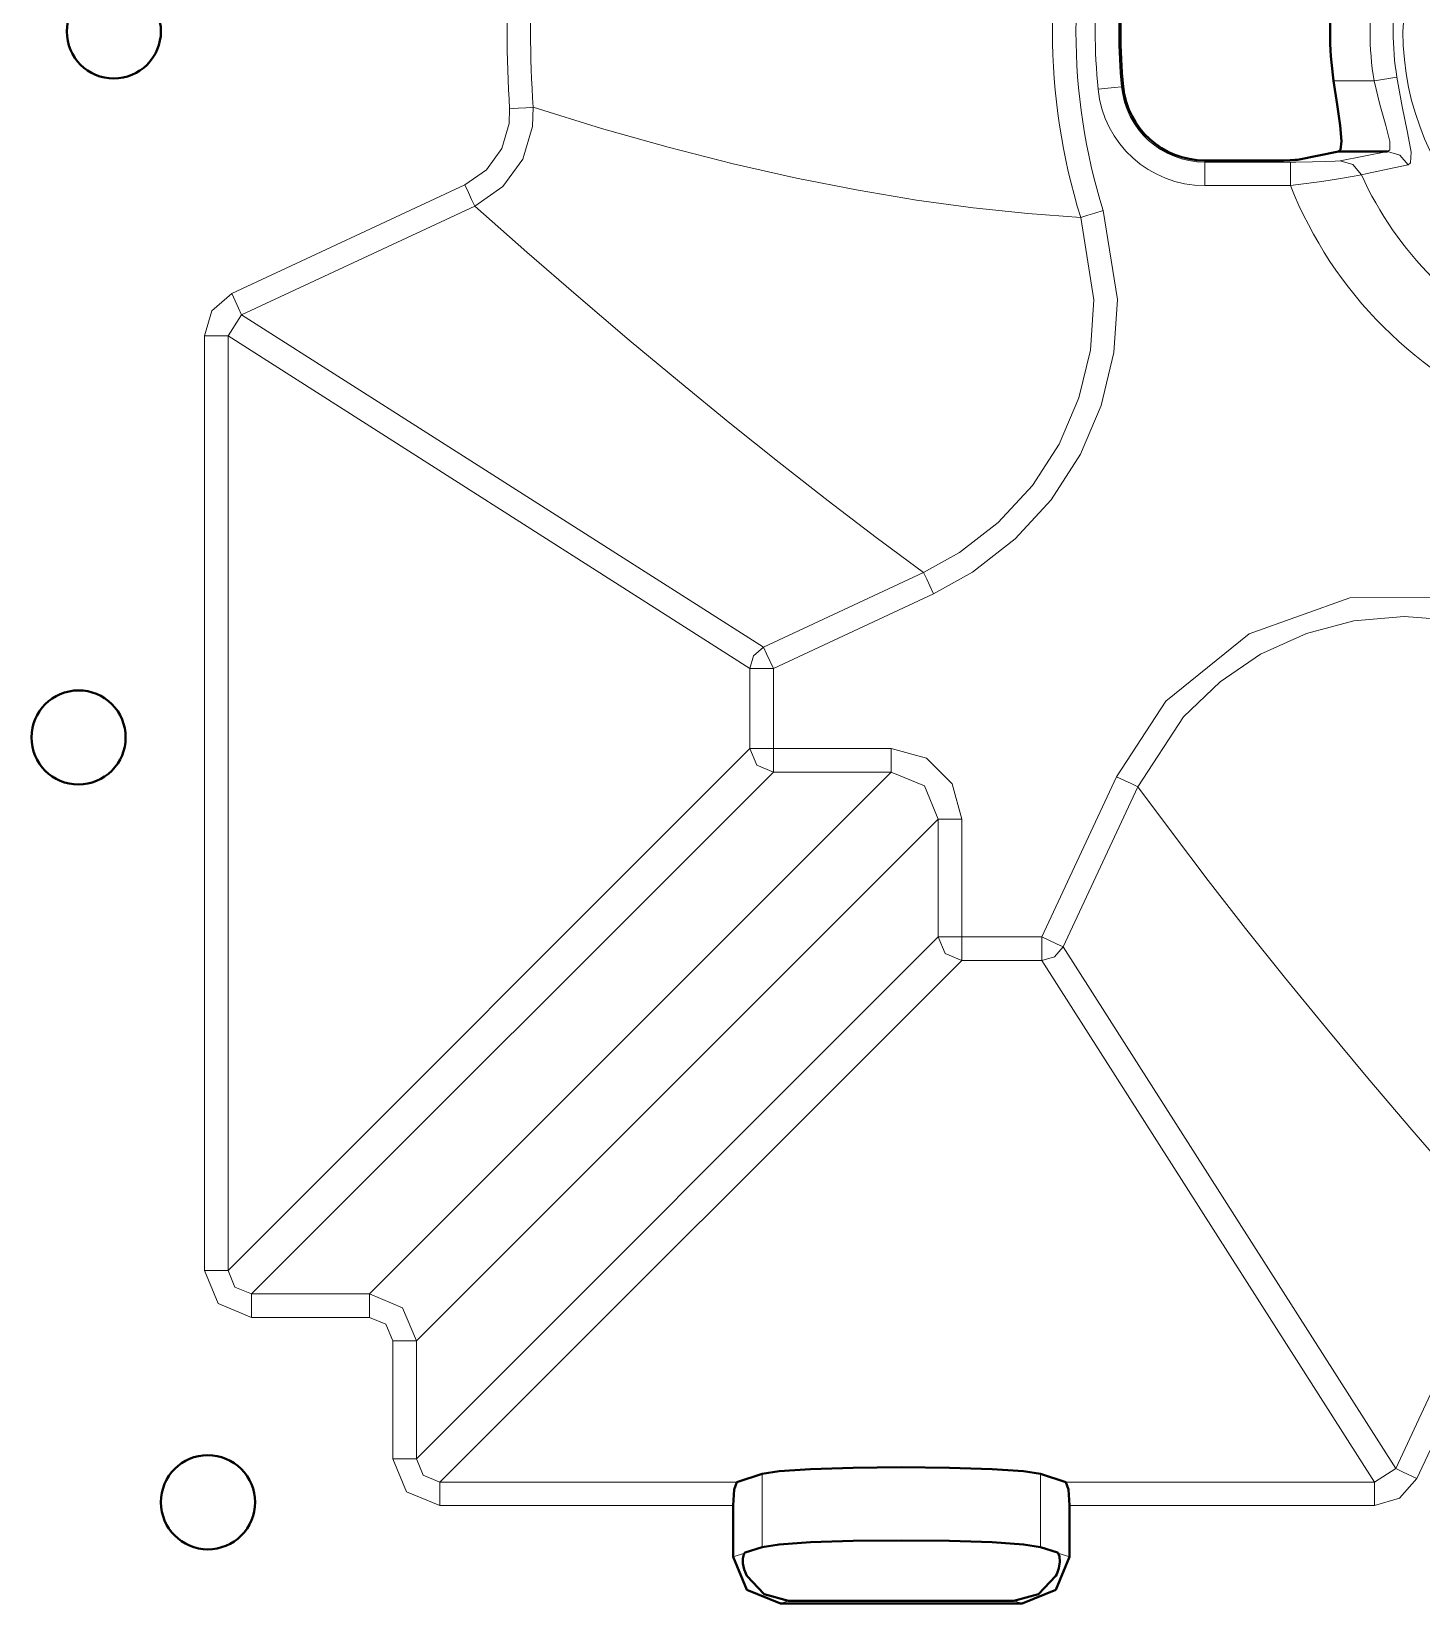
# Model space of a CAD drawing. Header units: millimetres. Extents: x 0 to 2941, y -405 to 1422.
# Drawn here: x 551.6 to 610.6, y 1136.4 to 1203.2 of the extents above; entities that cross this region are included whole.
import ezdxf

# ---------------------------------------------------------------- set-up
doc = ezdxf.new("R2010")
doc.units = ezdxf.units.MM
doc.layers.add('FINE', color=9, linetype='Continuous')
doc.layers.add('OUTLINE', color=7, linetype='Continuous')

msp = doc.modelspace()

# ---------------------------------------------------------------- linework, layer by layer
at = {"layer": 'FINE', "lineweight": 9}
for p, q in [((597.952, 1200.847), (597.882, 1200.84)), ((608.61, 1201.087), (606.891, 1201.087)), ((601.416, 1197.639), (601.416, 1197.71)), ((601.416, 1197.639), (605.061, 1197.639)), ((605.061, 1196.64), (601.416, 1196.64)), ((570.4, 1195.772), (560.496, 1191.154)), ((560.496, 1191.154), (559.92, 1190.249)), ((560.496, 1191.154), (582.668, 1177.029)), ((582.092, 1176.124), (559.92, 1190.249)), ((559.92, 1190.249), (559.92, 1150.542)), ((582.668, 1177.029), (589.472, 1180.202)), ((582.092, 1172.714), (582.092, 1176.124)), ((559.92, 1150.542), (582.092, 1172.714)), ((598.578, 1171.096), (595.405, 1164.292)), ((590.092, 1169.719), (567.92, 1147.547)), ((590.092, 1164.714), (590.092, 1169.719)), ((567.92, 1142.542), (590.092, 1164.714)), ((595.405, 1164.292), (609.53, 1142.12)), ((591.09, 1163.716), (568.918, 1141.544)), ((594.5, 1163.716), (591.09, 1163.716)), ((608.626, 1141.544), (594.5, 1163.716)), ((615.053, 1151.602), (610.435, 1141.698)), ((565.923, 1148.546), (560.918, 1148.546)), ((582.617, 1141.895), (582.617, 1138.789)), ((594.435, 1138.789), (594.435, 1141.895)), ((568.918, 1141.544), (581.542, 1141.544)), ((595.51, 1141.544), (608.626, 1141.544)), ((581.375, 1140.546), (568.918, 1140.546)), ((608.626, 1140.546), (595.677, 1140.546)), ((581.86, 1138.526), (581.375, 1138.369)), ((595.677, 1138.369), (595.192, 1138.526)), ((583.386, 1136.386), (583.739, 1136.499)), ((593.313, 1136.499), (593.666, 1136.386))]:
    msp.add_line(p, q, dxfattribs=at)
msp.add_lwpolyline([(609.839, 1203.191, 0.414209), (621.566, 1191.463, 0.414214), (633.294, 1203.191, 0.414222), (621.566, 1214.918), (619.984, 1214.81), (618.464, 1214.496), (617.02, 1213.99), (615.667, 1213.307), (614.419, 1212.461), (613.29, 1211.467), (612.296, 1210.338), (611.45, 1209.09), (610.767, 1207.737), (610.261, 1206.293), (609.947, 1204.773)], format="xyb", close=True, dxfattribs=at)
for points in [[(597.1, 1210.797, 0.151883), (597.1, 1195.583), (597.708, 1191.796), (597.56, 1189.552), (597.021, 1187.301), (596.139, 1185.234), (594.886, 1183.29), (593.369, 1181.632), (591.544, 1180.211), (589.894, 1179.297), (583.09, 1176.124), (583.09, 1172.714), (588.095, 1172.714), (589.594, 1172.313), (590.689, 1171.217), (591.09, 1169.719), (591.09, 1164.714), (594.5, 1164.714), (597.673, 1171.518), (599.77, 1174.73), (603.301, 1177.594), (607.58, 1179.127), (612.123, 1179.157)], [(596.147, 1211.094, 0.15187), (596.147, 1195.287)], [(610.064, 1208.856), (610.193, 1208.639), (610.156, 1208.1), (609.998, 1207.283), (609.772, 1206.194), (609.582, 1205.135, 0.080644), (609.582, 1201.245)], [(571.885, 1206.481, 0.0331), (571.885, 1199.9)], [(572.881, 1206.415, 0.033099), (572.881, 1199.966)], [(596.887, 1205.64, 0.049477), (596.887, 1200.741)], [(597.882, 1205.541, 0.049515), (597.882, 1200.84)], [(608.61, 1205.293, 0.080621), (608.61, 1201.087)], [(596.887, 1200.741, 0.385547), (601.416, 1196.64)], [(597.882, 1200.84, 0.38554), (601.416, 1197.639)], [(610.064, 1197.525), (609.714, 1197.45), (608.32, 1197.154), (608.073, 1197.102, 0.182785), (615.479, 1189.697)], [(605.061, 1196.64, 0.20668), (615.016, 1186.685)]]:
    msp.add_lwpolyline(points, format="xyb", dxfattribs=at)
for points in [[(608.61, 1201.087), (609.244, 1201.19), (609.582, 1201.245)], [(609.582, 1201.245), (609.809, 1200.002), (610.038, 1198.903), (610.185, 1198.063), (610.16, 1197.609), (610.064, 1197.525)], [(597.882, 1200.84), (597.578, 1200.81), (596.887, 1200.741)], [(609.181, 1198.089), (609.276, 1198.154), (609.287, 1198.515), (609.115, 1199.191), (608.858, 1200.08), (608.61, 1201.087)], [(569.978, 1196.677), (570.894, 1197.31), (571.548, 1198.21), (571.867, 1199.276), (571.885, 1199.9)], [(572.881, 1199.966), (572.858, 1199.155), (572.442, 1197.768), (571.591, 1196.596), (570.4, 1195.772)], [(571.885, 1199.9), (572.253, 1199.925), (572.57, 1199.945), (572.789, 1199.96), (572.881, 1199.966)], [(572.881, 1199.966), (575.785, 1199.071), (578.621, 1198.271), (581.384, 1197.567), (584.074, 1196.958), (586.686, 1196.442), (589.174, 1196.026), (591.582, 1195.696), (593.907, 1195.451), (596.147, 1195.287)], [(605.061, 1197.639), (605.293, 1197.64), (605.993, 1197.646), (606.555, 1197.659), (606.957, 1197.676), (607.175, 1197.697), (609.181, 1198.089)], [(609.181, 1198.089), (609.701, 1197.935), (610.064, 1197.525)], [(601.416, 1197.639), (601.416, 1197.334), (601.416, 1196.64)], [(605.061, 1197.639), (605.061, 1197.334), (605.061, 1196.64)], [(607.175, 1197.697), (607.71, 1197.533), (608.073, 1197.102)], [(558.922, 1150.542), (558.922, 1190.249), (559.234, 1191.322), (560.075, 1192.059), (569.978, 1196.677)], [(569.978, 1196.677), (570.134, 1196.342), (570.268, 1196.055), (570.361, 1195.855), (570.4, 1195.772)], [(608.073, 1197.102), (607.761, 1197.035), (607.19, 1196.936), (606.392, 1196.814), (605.393, 1196.68), (605.061, 1196.64)], [(589.472, 1180.202), (587.46, 1181.693), (585.416, 1183.249), (583.341, 1184.868), (581.235, 1186.55), (579.097, 1188.296), (576.968, 1190.073), (574.809, 1191.911), (572.619, 1193.811), (570.4, 1195.772)], [(589.472, 1180.202), (591.001, 1181.049), (592.647, 1182.323), (594.097, 1183.9), (595.229, 1185.647), (596.075, 1187.616), (596.564, 1189.64), (596.711, 1191.779), (596.147, 1195.287)], [(596.147, 1195.287), (596.234, 1195.314), (596.444, 1195.38), (596.747, 1195.474), (597.1, 1195.583)], [(560.075, 1192.059), (560.365, 1191.437), (560.496, 1191.154)], [(558.922, 1190.249), (559.608, 1190.249), (559.92, 1190.249)], [(589.472, 1180.202), (589.511, 1180.118), (589.604, 1179.919), (589.738, 1179.632), (589.894, 1179.297)], [(613.663, 1177.77), (611.962, 1178.172), (609.887, 1178.336), (607.754, 1178.144), (605.741, 1177.612), (603.791, 1176.725), (602.067, 1175.556), (600.52, 1174.071), (598.578, 1171.096)], [(582.092, 1176.124), (582.249, 1176.66), (582.668, 1177.029)], [(582.668, 1177.029), (582.8, 1176.747), (583.09, 1176.124)], [(582.092, 1176.124), (582.404, 1176.124), (583.09, 1176.124)], [(582.092, 1172.714), (582.404, 1172.714), (583.09, 1172.714)], [(583.09, 1171.716), (582.385, 1172.009), (582.092, 1172.714)], [(583.09, 1171.716), (583.09, 1172.028), (583.09, 1172.714)], [(588.095, 1171.716), (588.095, 1172.028), (588.095, 1172.714)], [(590.092, 1169.719), (589.509, 1171.133), (588.095, 1171.716)], [(598.578, 1171.096), (598.495, 1171.135), (598.295, 1171.228), (598.008, 1171.362), (597.673, 1171.518)], [(614.148, 1152.024), (612.152, 1154.283), (610.22, 1156.512), (608.351, 1158.709), (606.546, 1160.875), (604.804, 1163.01), (603.155, 1165.077), (601.568, 1167.113), (600.042, 1169.12), (598.578, 1171.096)], [(590.092, 1169.719), (590.404, 1169.719), (591.09, 1169.719)], [(590.092, 1164.714), (590.404, 1164.714), (591.09, 1164.714)], [(591.09, 1163.716), (590.385, 1164.009), (590.092, 1164.714)], [(591.09, 1163.716), (591.09, 1164.028), (591.09, 1164.714)], [(595.405, 1164.292), (595.123, 1164.424), (594.5, 1164.714)], [(594.5, 1163.716), (594.5, 1164.028), (594.5, 1164.714)], [(595.405, 1164.292), (595.036, 1163.873), (594.5, 1163.716)], [(608.626, 1141.544), (609.53, 1142.12), (614.148, 1152.024)], [(558.922, 1150.542), (559.608, 1150.542), (559.92, 1150.542)], [(560.918, 1148.546), (559.506, 1149.13), (558.922, 1150.542)], [(559.92, 1150.542), (560.211, 1149.835), (560.918, 1149.544)], [(560.918, 1148.546), (560.918, 1149.232), (560.918, 1149.544)], [(565.923, 1148.546), (565.923, 1149.232), (565.923, 1149.544)], [(565.923, 1149.544), (567.334, 1148.958), (567.92, 1147.547)], [(566.922, 1142.542), (566.922, 1147.547), (566.63, 1148.253), (565.923, 1148.546)], [(566.922, 1147.547), (567.608, 1147.547), (567.92, 1147.547)], [(567.92, 1147.547), (567.92, 1142.542), (568.211, 1141.835), (568.918, 1141.544)], [(566.922, 1142.542), (567.608, 1142.542), (567.92, 1142.542)], [(568.918, 1140.546), (567.506, 1141.13), (566.922, 1142.542)], [(610.435, 1141.698), (609.698, 1140.858), (608.626, 1140.546)], [(610.435, 1141.698), (609.813, 1141.989), (609.53, 1142.12)], [(568.918, 1140.546), (568.918, 1141.232), (568.918, 1141.544)], [(608.626, 1140.546), (608.626, 1141.232), (608.626, 1141.544)]]:
    msp.add_lwpolyline(points, dxfattribs=at)
msp.add_lwpolyline([(583.09, 1171.716), (560.918, 1149.544), (565.923, 1149.544), (588.095, 1171.716)], close=True, dxfattribs=at)
at = {"layer": 'OUTLINE', "lineweight": 40}
for p, q in [((605.354, 1197.739), (607.104, 1198.089)), ((607.104, 1198.089), (609.181, 1198.089)), ((601.416, 1197.71), (604.327, 1197.71)), ((582.617, 1141.895), (581.542, 1141.544)), ((595.51, 1141.544), (594.435, 1141.895)), ((581.375, 1138.369), (581.375, 1140.546)), ((595.677, 1140.546), (595.677, 1138.369)), ((581.86, 1138.526), (581.894, 1138.556)), ((595.158, 1138.556), (595.192, 1138.526)), ((593.666, 1136.386), (583.386, 1136.386)), ((583.739, 1136.499), (593.313, 1136.499))]:
    msp.add_line(p, q, dxfattribs=at)
for points in [[(557.067, 1203.191, 0.414239), (555.067, 1205.191, 0.414201), (553.067, 1203.191, 0.414176), (555.067, 1201.19, 0.414239)], [(555.567, 1173.19, 0.414226), (553.567, 1175.19, 0.414201), (551.567, 1173.19, 0.414201), (553.567, 1171.19, 0.414226)], [(561.067, 1140.69, 0.414226), (559.067, 1142.69, 0.414201), (557.067, 1140.69, 0.414201), (559.067, 1138.69, 0.414226)]]:
    msp.add_lwpolyline(points, format="xyb", close=True, dxfattribs=at)
for points in [[(597.952, 1205.534, 0.049492), (597.952, 1200.847)], [(606.891, 1205.293, 0.071276), (606.891, 1201.087)], [(597.952, 1200.847, 0.385525), (601.416, 1197.71)]]:
    msp.add_lwpolyline(points, format="xyb", dxfattribs=at)
for points in [[(606.891, 1201.087), (607.039, 1200.087), (607.166, 1199.198), (607.227, 1198.53), (607.183, 1198.161), (607.104, 1198.089)], [(605.354, 1197.739), (605.245, 1197.728), (605.041, 1197.719), (604.76, 1197.713), (604.421, 1197.71), (604.327, 1197.71)], [(594.435, 1141.895), (593.722, 1142.008), (592.383, 1142.1), (590.578, 1142.16), (588.526, 1142.181), (586.474, 1142.16), (584.669, 1142.1), (583.33, 1142.008), (582.617, 1141.895)], [(581.542, 1141.544), (581.424, 1141.232), (581.375, 1140.546)], [(595.677, 1140.546), (595.628, 1141.232), (595.51, 1141.544)], [(595.158, 1138.556), (594.435, 1138.789), (593.722, 1138.9), (592.383, 1138.991), (590.578, 1139.05), (588.526, 1139.071), (586.474, 1139.05), (584.669, 1138.991), (583.33, 1138.9), (582.617, 1138.789), (581.894, 1138.556)], [(581.375, 1138.369), (581.963, 1136.966), (583.386, 1136.386)], [(581.959, 1137.558), (581.848, 1137.827), (581.796, 1138.092), (581.797, 1138.306), (581.832, 1138.468), (581.86, 1138.526)], [(593.666, 1136.386), (595.089, 1136.966), (595.677, 1138.369)], [(595.192, 1138.526), (595.242, 1138.391), (595.26, 1138.164), (595.222, 1137.892), (595.129, 1137.63), (595.093, 1137.558)], [(581.959, 1137.558), (582.698, 1136.784), (583.739, 1136.499)], [(593.313, 1136.499), (594.354, 1136.784), (595.093, 1137.558)]]:
    msp.add_lwpolyline(points, dxfattribs=at)

doc.saveas('drawing.dxf')
